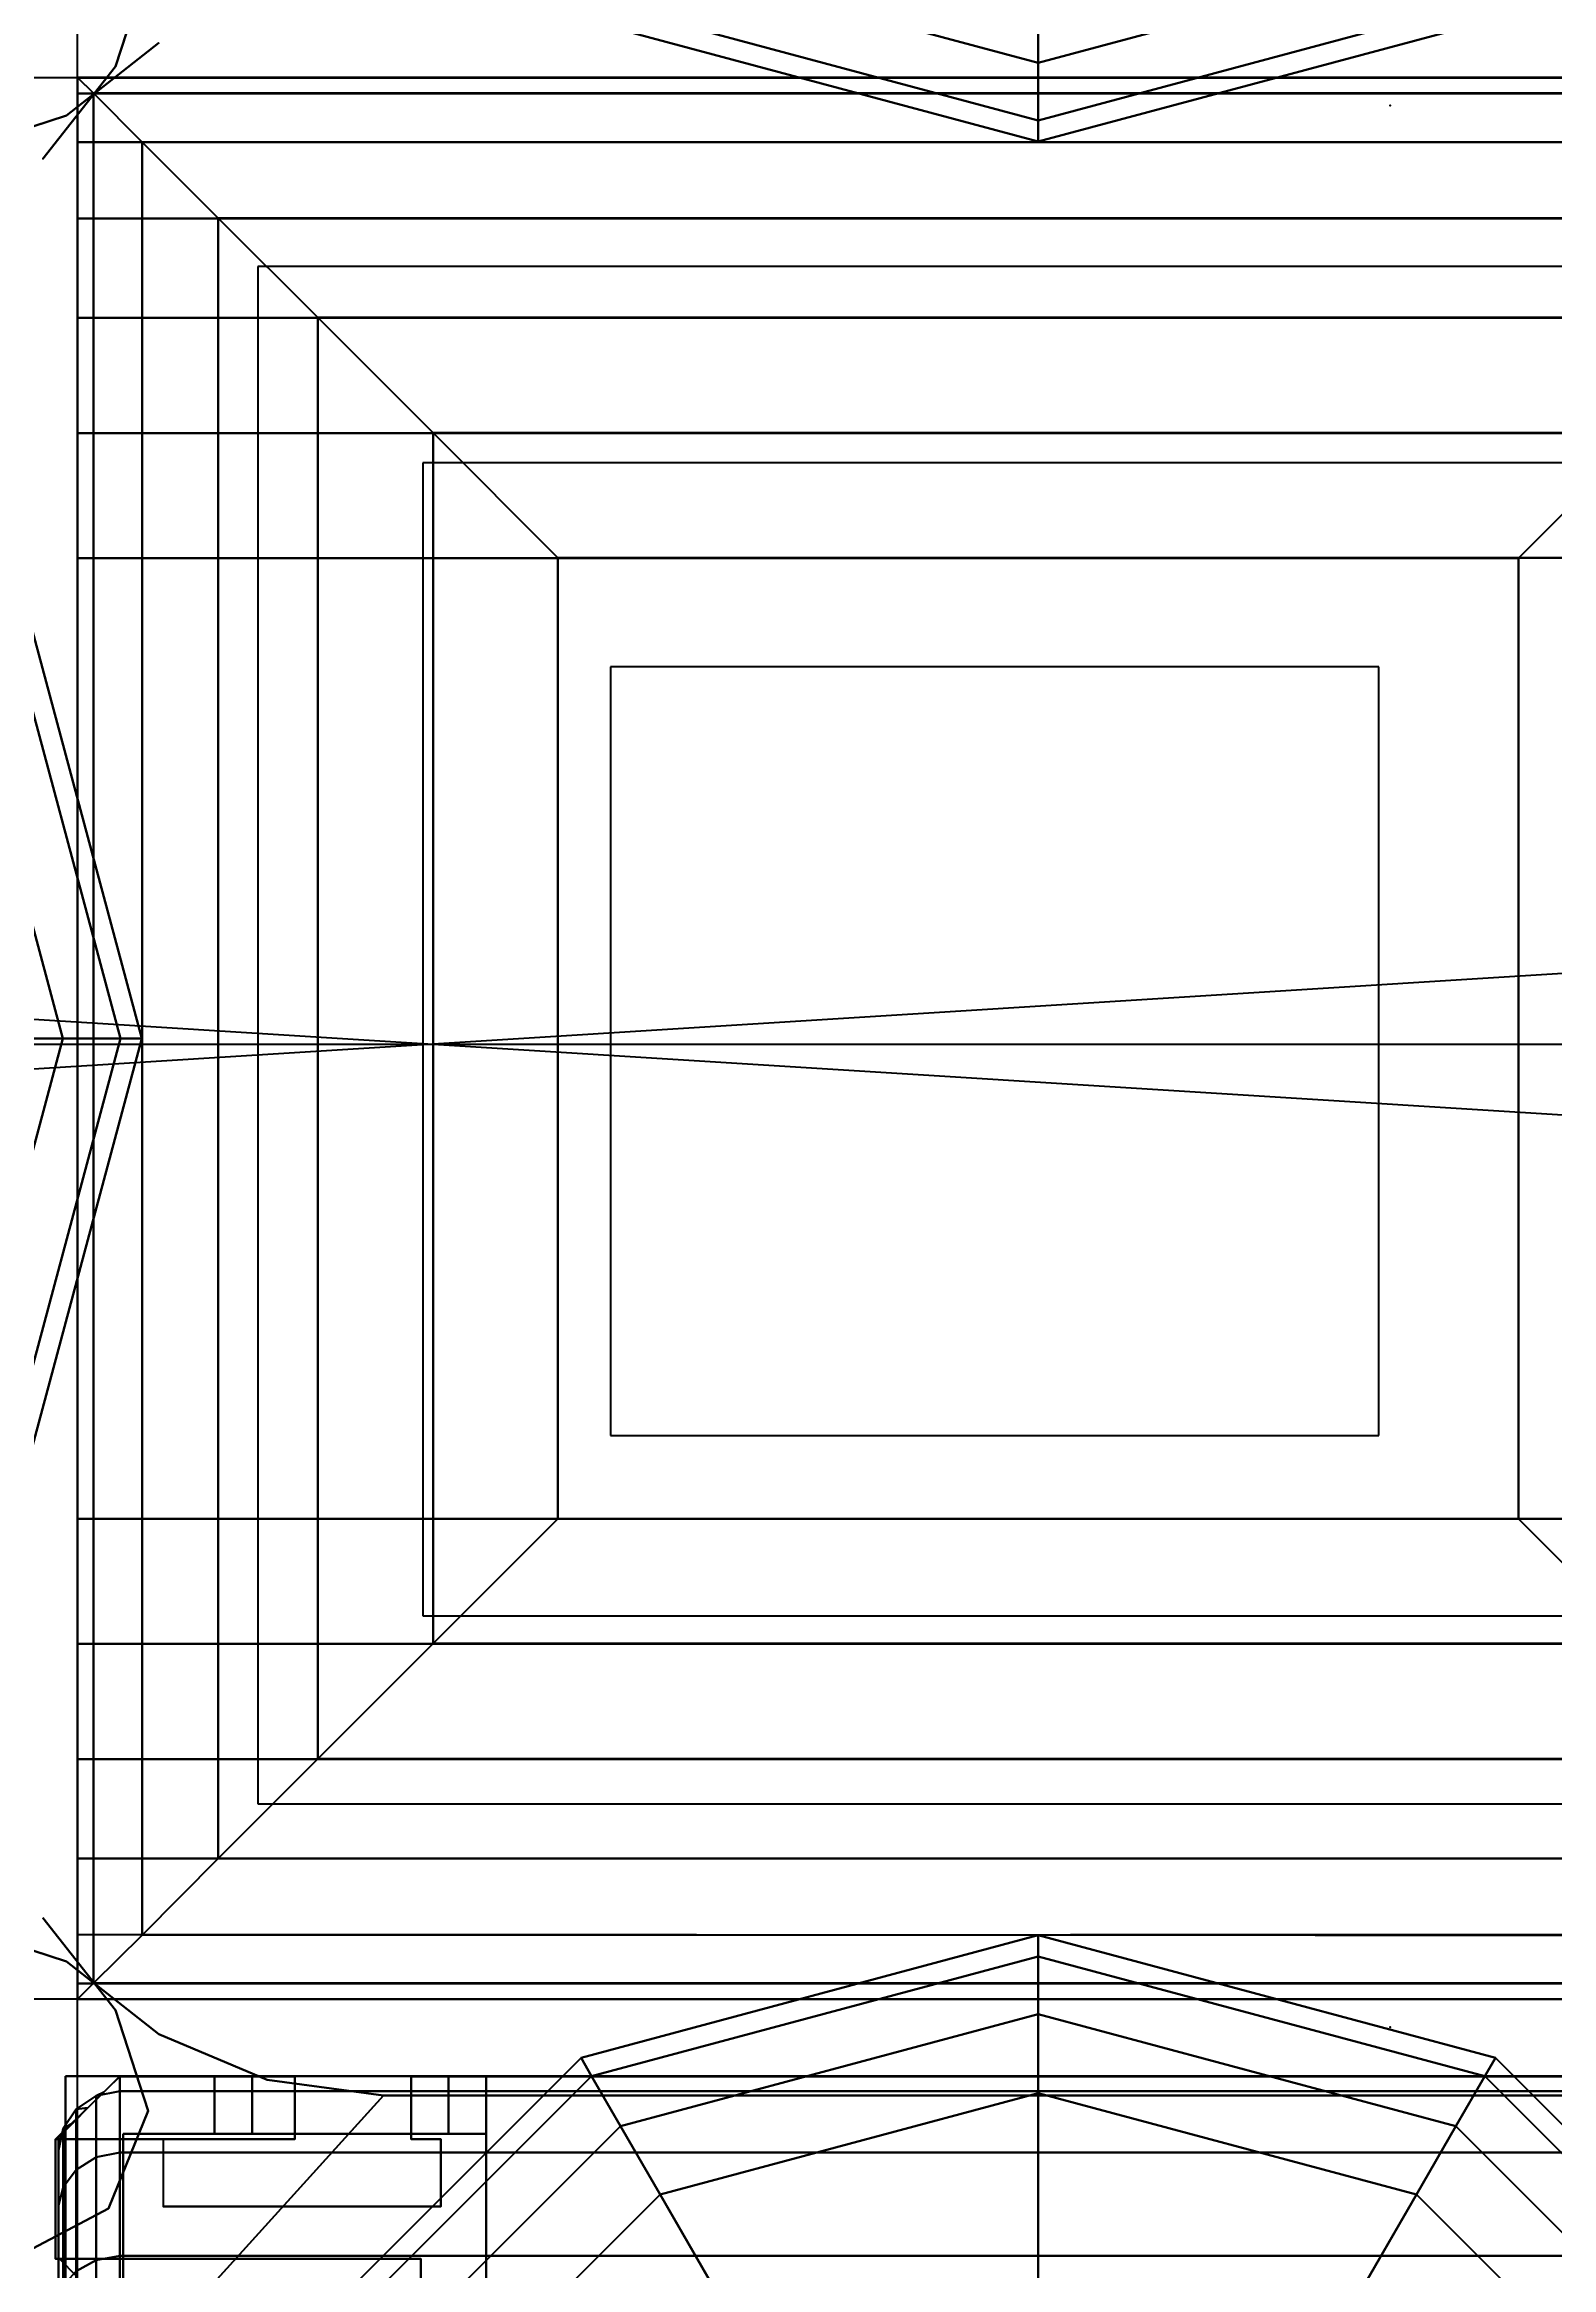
# Model space of a CAD drawing. Extents: x -170 to 1783, y -20 to 1205.
# Drawn here: x 169.881 to 171.45, y 756.983 to 759.297 of the extents above; entities that cross this region are included whole.
import ezdxf
from ezdxf.enums import TextEntityAlignment as Align

# ---------------------------------------------------------------- set-up
doc = ezdxf.new("R2010")
doc.units = 0
doc.header["$LTSCALE"] = 96
doc.header["$MEASUREMENT"] = 0
for name, color, linetype in [('A-FURN-3-PANEL-GLIDE', 7, 'Continuous'), ('A-FURN-3-PANEL-RACE', 7, 'Continuous'), ('A-FURN-3-PANEL-TOPCAP', 7, 'Continuous'), ('A-FURN-3-PANEL-TRIM', 7, 'Continuous'), ('A-FURN-P-PNLS', 7, 'Continuous'), ('A-FURN-P-PNLS-POWR', 7, 'Continuous'), ('A-FURN-P-WKSF', 7, 'Continuous'), ('MAIN_ELECTRICAL', 7, 'Continuous'), ('MAIN_FURN', 7, 'Continuous'), ('MAIN_PANEL', 7, 'Continuous'), ('MAIN_U-PANEL-CONN', 7, 'Continuous'), ('MAIN_WKSURF', 7, 'Continuous'), ('SM', 7, 'Continuous')]:
    doc.layers.add(name, color=color, linetype=linetype)

# ---------------------------------------------------------------- blocks, each defined once
blk = doc.blocks.new('EC-EFP-456')
at = {"layer": 'A-FURN-3-PANEL-GLIDE', "color": 20, "linetype": 'Continuous'}
for points in [[(-0.0447, 1, 0.2464), (-0.0668, 1, 0.1642), (0.0608, 1.4759, 0.1642), (0.0798, 1.4649, 0.2464)], [(-0.0668, 1, 0.1642), (-0.0447, 1, 0.0821), (0.0798, 1.4649, 0.0821), (0.0608, 1.4759, 0.1642)], [(0.0154, 1, 0.3065), (-0.0447, 1, 0.2464), (0.0798, 1.4649, 0.2464), (0.1319, 1.4348, 0.3065)], [(-0.0447, 1, 0.0821), (0.0154, 1, 0.022), (0.1319, 1.4348, 0.022), (0.0798, 1.4649, 0.0821)], [(0.0975, 1, 0.3285), (0.0154, 1, 0.3065), (0.1319, 1.4348, 0.3065), (0.203, 1.3937, 0.3285)], [(0.0154, 1, 0.022), (0.0975, 1), (0.203, 1.3937), (0.1319, 1.4348, 0.022)], [(0.0798, 0.5351, 0.2464), (0.0608, 0.5241, 0.1642), (-0.0668, 1, 0.1642), (-0.0447, 1, 0.2464)], [(0.0608, 0.5241, 0.1642), (0.0798, 0.5351, 0.0821), (-0.0447, 1, 0.0821), (-0.0668, 1, 0.1642)], [(0.1319, 0.5652, 0.3065), (0.0798, 0.5351, 0.2464), (-0.0447, 1, 0.2464), (0.0154, 1, 0.3065)], [(0.0798, 0.5351, 0.0821), (0.1319, 0.5652, 0.022), (0.0154, 1, 0.022), (-0.0447, 1, 0.0821)], [(0.203, 0.6063, 0.3285), (0.1319, 0.5652, 0.3065), (0.0154, 1, 0.3065), (0.0975, 1, 0.3285)], [(0.1319, 0.5652, 0.022), (0.203, 0.6063), (0.0975, 1), (0.0154, 1, 0.022)]]:
    blk.add_3dface(points, dxfattribs=at)
at = {"layer": 'A-FURN-3-PANEL-TRIM', "color": 60, "linetype": 'Continuous'}
for points, invisible_edges in [([(-0.0735, 2.1159, 3.8013), (0.6, 2.1348, 3.8013), (0.065, 2.269, 3.8013), (-0.0322, 2.2178, 3.8013)], 3), ([(-0.0735, 2.1159, 4.013), (-0.0322, 2.2178, 4.013), (0.065, 2.269, 4.013), (0.6, 2.1348, 4.013)], 12), ([(0.0361, 1.9153, 3.8013), (0.6, 2.1348, 3.8013), (-0.0735, 2.1159, 3.8013), (-0.0395, 2.0114, 3.8013)], 3), ([(0.0361, 1.9153, 4.013), (-0.0395, 2.0114, 4.013), (-0.0735, 2.1159, 4.013), (0.6, 2.1348, 4.013)], 12), ([(-0.0735, -0.1159, 3.5747), (0.6, -0.1348, 3.5747), (0.0361, 0.0847, 3.5747), (-0.0395, -0.0114, 3.5747)], 3), ([(-0.0735, -0.1159, 4.2397), (-0.0395, -0.0114, 4.2397), (0.0361, 0.0847, 4.2397), (0.6, -0.1348, 4.2397)], 12), ([(-0.0735, -0.1159, 3.8013), (-0.0395, -0.0114, 3.8013), (0.0361, 0.0847, 3.8013), (0.6, -0.1348, 3.8013)], 12), ([(-0.0735, -0.1159, 4.013), (0.6, -0.1348, 4.013), (0.0361, 0.0847, 4.013), (-0.0395, -0.0114, 4.013)], 3)]:
    blk.add_3dface(points, dxfattribs=dict(at, invisible_edges=invisible_edges))
for points in [[(-0.0322, 2.2178, 3.8013), (0.065, 2.269, 3.8013), (0.065, 2.269, 4.013), (-0.0322, 2.2178, 4.013)], [(-0.0735, 2.1159, 3.8013), (-0.0322, 2.2178, 3.8013), (-0.0322, 2.2178, 4.013), (-0.0735, 2.1159, 4.013)], [(-0.0395, 2.0114, 3.8013), (-0.0735, 2.1159, 3.8013), (-0.0735, 2.1159, 4.013), (-0.0395, 2.0114, 4.013)], [(0.0361, 1.9153, 3.8013), (-0.0395, 2.0114, 3.8013), (-0.0395, 2.0114, 4.013), (0.0361, 1.9153, 4.013)], [(-0.0395, -0.0114, 4.013), (0.0361, 0.0847, 4.013), (0.0361, 0.0847, 4.2397), (-0.0395, -0.0114, 4.2397)], [(-0.0395, -0.0114, 3.5747), (0.0361, 0.0847, 3.5747), (0.0361, 0.0847, 3.8013), (-0.0395, -0.0114, 3.8013)], [(-0.0735, -0.1159, 4.013), (-0.0395, -0.0114, 4.013), (-0.0395, -0.0114, 4.2397), (-0.0735, -0.1159, 4.2397)], [(-0.0735, -0.1159, 3.5747), (-0.0395, -0.0114, 3.5747), (-0.0395, -0.0114, 3.8013), (-0.0735, -0.1159, 3.8013)]]:
    blk.add_3dface(points, dxfattribs=at)
at = {"layer": 'A-FURN-P-PNLS', "color": 60, "linetype": 'Continuous'}
for p, q in [((0, 0), (0, 2)), ((0, 2), (48, 2)), ((48, 0), (0, 0))]:
    blk.add_line(p, q, dxfattribs=at)
at = {"layer": 'A-FURN-P-PNLS-POWR', "color": 1, "linetype": 'Continuous'}
blk.add_line((22, 1), (0, 1), dxfattribs=at)
at = {"layer": 'MAIN_PANEL', "color": 7, "linetype": 'Continuous'}
for p in [(0, 2), (0, 2, 55.663), (0, 2), (0, 0), (0, 0, 55.663), (0, 0), (0, 0)]:
    blk.add_point(p, dxfattribs=at)
blk = doc.blocks.new('EC-EFN-456')
at = {"layer": 'A-FURN-3-PANEL-GLIDE', "color": 20, "linetype": 'Continuous'}
for points in [[(0.0798, 1.4649, 0.2464), (0.0608, 1.4759, 0.1642), (0.4091, 1.8242, 0.1642), (0.4201, 1.8052, 0.2464)], [(0.0608, 1.4759, 0.1642), (0.0798, 1.4649, 0.0821), (0.4201, 1.8052, 0.0821), (0.4091, 1.8242, 0.1642)], [(0.1319, 1.4348, 0.3065), (0.0798, 1.4649, 0.2464), (0.4201, 1.8052, 0.2464), (0.4502, 1.7531, 0.3065)], [(0.0798, 1.4649, 0.0821), (0.1319, 1.4348, 0.022), (0.4502, 1.7531, 0.022), (0.4201, 1.8052, 0.0821)], [(0.203, 1.3937, 0.3285), (0.1319, 1.4348, 0.3065), (0.4502, 1.7531, 0.3065), (0.4912, 1.682, 0.3285)], [(0.1319, 1.4348, 0.022), (0.203, 1.3937), (0.4912, 1.682), (0.4502, 1.7531, 0.022)], [(0.7096, 1.1013, 0.3285), (0.203, 1.3937, 0.3285), (0.4912, 1.682, 0.3285), (0.7837, 1.1754, 0.3285)], [(-0.0447, 1, 0.2464), (-0.0668, 1, 0.1642), (0.0608, 1.4759, 0.1642), (0.0798, 1.4649, 0.2464)], [(-0.0668, 1, 0.1642), (-0.0447, 1, 0.0821), (0.0798, 1.4649, 0.0821), (0.0608, 1.4759, 0.1642)], [(0.0154, 1, 0.3065), (-0.0447, 1, 0.2464), (0.0798, 1.4649, 0.2464), (0.1319, 1.4348, 0.3065)], [(-0.0447, 1, 0.0821), (0.0154, 1, 0.022), (0.1319, 1.4348, 0.022), (0.0798, 1.4649, 0.0821)], [(47.8681, 1.4348, 0.3065), (47.9202, 1.4649, 0.2464), (48.0447, 1, 0.2464), (47.9846, 1, 0.3065)], [(47.9202, 1.4649, 0.0821), (47.8681, 1.4348, 0.022), (47.9846, 1, 0.022), (48.0447, 1, 0.0821)], [(47.9202, 1.4649, 0.2464), (47.9392, 1.4759, 0.1642), (48.0667, 1, 0.1642), (48.0447, 1, 0.2464)], [(47.9392, 1.4759, 0.1642), (47.9202, 1.4649, 0.0821), (48.0447, 1, 0.0821), (48.0667, 1, 0.1642)], [(0.0975, 1, 0.3285), (0.0154, 1, 0.3065), (0.1319, 1.4348, 0.3065), (0.203, 1.3937, 0.3285)], [(0.0154, 1, 0.022), (0.0975, 1), (0.203, 1.3937), (0.1319, 1.4348, 0.022)], [(47.797, 1.3937, 0.3285), (47.8681, 1.4348, 0.3065), (47.9846, 1, 0.3065), (47.9025, 1, 0.3285)], [(47.8681, 1.4348, 0.022), (47.797, 1.3937), (47.9025, 1), (47.9846, 1, 0.022)], [(0.6825, 1, 0.3285), (0.0975, 1, 0.3285), (0.203, 1.3937, 0.3285), (0.7096, 1.1013, 0.3285)], [(0.0798, 0.5351, 0.2464), (0.0608, 0.5241, 0.1642), (-0.0668, 1, 0.1642), (-0.0447, 1, 0.2464)], [(0.0608, 0.5241, 0.1642), (0.0798, 0.5351, 0.0821), (-0.0447, 1, 0.0821), (-0.0668, 1, 0.1642)], [(0.1319, 0.5652, 0.3065), (0.0798, 0.5351, 0.2464), (-0.0447, 1, 0.2464), (0.0154, 1, 0.3065)], [(0.0798, 0.5351, 0.0821), (0.1319, 0.5652, 0.022), (0.0154, 1, 0.022), (-0.0447, 1, 0.0821)], [(0.203, 0.6063, 0.3285), (0.1319, 0.5652, 0.3065), (0.0154, 1, 0.3065), (0.0975, 1, 0.3285)], [(0.1319, 0.5652, 0.022), (0.203, 0.6063), (0.0975, 1), (0.0154, 1, 0.022)], [(0.7096, 0.8988, 0.3285), (0.203, 0.6063, 0.3285), (0.0975, 1, 0.3285), (0.6825, 1, 0.3285)], [(47.9025, 1, 0.3285), (47.9846, 1, 0.3065), (47.8681, 0.5652, 0.3065), (47.797, 0.6063, 0.3285)], [(47.9846, 1, 0.022), (47.9025, 1), (47.797, 0.6063), (47.8681, 0.5652, 0.022)], [(47.9846, 1, 0.3065), (48.0447, 1, 0.2464), (47.9202, 0.5351, 0.2464), (47.8681, 0.5652, 0.3065)], [(48.0447, 1, 0.0821), (47.9846, 1, 0.022), (47.8681, 0.5652, 0.022), (47.9202, 0.5351, 0.0821)], [(48.0447, 1, 0.2464), (48.0667, 1, 0.1642), (47.9392, 0.5241, 0.1642), (47.9202, 0.5351, 0.2464)], [(48.0667, 1, 0.1642), (48.0447, 1, 0.0821), (47.9202, 0.5351, 0.0821), (47.9392, 0.5241, 0.1642)], [(0.7837, 0.8246, 0.3285), (0.4912, 0.318, 0.3285), (0.203, 0.6063, 0.3285), (0.7096, 0.8988, 0.3285)], [(0.4912, 0.318, 0.3285), (0.4502, 0.2469, 0.3065), (0.1319, 0.5652, 0.3065), (0.203, 0.6063, 0.3285)], [(0.4502, 0.2469, 0.022), (0.4912, 0.318), (0.203, 0.6063), (0.1319, 0.5652, 0.022)], [(0.4502, 0.2469, 0.3065), (0.4201, 0.1948, 0.2464), (0.0798, 0.5351, 0.2464), (0.1319, 0.5652, 0.3065)], [(0.4201, 0.1948, 0.0821), (0.4502, 0.2469, 0.022), (0.1319, 0.5652, 0.022), (0.0798, 0.5351, 0.0821)], [(0.4201, 0.1948, 0.2464), (0.4091, 0.1758, 0.1642), (0.0608, 0.5241, 0.1642), (0.0798, 0.5351, 0.2464)], [(0.4091, 0.1758, 0.1642), (0.4201, 0.1948, 0.0821), (0.0798, 0.5351, 0.0821), (0.0608, 0.5241, 0.1642)]]:
    blk.add_3dface(points, dxfattribs=at)
at = {"layer": 'A-FURN-3-PANEL-GLIDE', "color": 20, "linetype": 'Continuous', "invisible_edges": 12}
for points in [[(0.885, 1), (0.4912, 1.682), (0.203, 1.3937)], [(0.885, 1), (0.203, 1.3937), (0.0975, 1)], [(0.885, 1), (0.0975, 1), (0.203, 0.6063)], [(0.885, 1), (0.203, 0.6063), (0.4912, 0.318)]]:
    blk.add_3dface(points, dxfattribs=at)
at = {"layer": 'A-FURN-3-PANEL-RACE', "color": 40, "linetype": 'Continuous'}
for points, invisible_edges in [([(0.5, 0.4255, 0.3963), (0.08, 0.4255, 0.3963), (0.08, -0.0125, 0.3963), (47.92, -0.0125, 0.3963)], 8), ([(0.08, 0.386, 1.7894), (0.08, 0.1819, 1.4986), (0.08, 0.4255, 0.3963), (0.08, 0.4255, 1.7894)], 2), ([(0.08, 0.4255, 0.3963), (0.14, 0.4255, 0.4563), (0.14, 0.4255, 1.7894), (0.08, 0.4255, 1.7894)], 1), ([(0.08, 0.1819, 1.4986), (0.08, 0.1425, 1.4986), (0.08, -0.0125, 0.3963), (0.08, 0.4255, 0.3963)], 10), ([(0.5, 0.4255, 0.3963), (0.5, 0.4255, 0.4563), (0.14, 0.4255, 0.4563), (0.08, 0.4255, 0.3963)], 4), ([(0.08, 0.4255, 3.245), (0.08, 0.4255, 3.515), (0.08, -0.0125, 3.515), (0.08, 0.1425, 3.1951)], 4), ([(0.14, 0.4255, 3.515), (0.14, 0.0475, 3.515), (0.08, -0.0125, 3.515), (0.08, 0.4255, 3.515)], 2), ([(0.5, 0.4255, 0.4563), (47.86, 0.0475, 0.4563), (0.14, 0.0475, 0.4563), (0.14, 0.4255, 0.4563)], 1), ([(0.14, 0.4255, 1.7894), (0.14, 0.4255, 0.4563), (0.14, 0.1819, 1.4986), (0.14, 0.386, 1.7894)], 2), ([(0.14, 0.4255, 0.4563), (0.14, 0.0475, 0.4563), (0.14, 0.1425, 1.4986), (0.14, 0.1819, 1.4986)], 10), ([(0.14, 0.1425, 3.1951), (0.14, 0.0475, 3.515), (0.14, 0.4255, 3.515), (0.14, 0.4255, 3.245)], 1), ([(0.08, 0.1425, 3.1951), (0.08, -0.0125, 3.515), (0.08, -0.0125, 0.3963), (0.08, 0.1425, 1.4986)], 5), ([(0.14, 0.0475, 0.4563), (0.14, 0.0475, 3.515), (0.14, 0.1425, 3.1951), (0.14, 0.1425, 1.4986)], 10), ([(0.14, 0.0475, 3.515), (0.6, 0.0475, 3.515), (0.6, -0.0125, 3.515), (0.08, -0.0125, 3.515)], 8), ([(0.14, 0.0475, 0.4563), (47.86, 0.0475, 0.4563), (47.86, 0.0475, 3.515), (0.14, 0.0475, 3.515)], 4), ([(47.92, -0.0125, 3.515), (47.92, -0.0125, 0.3963), (0.08, -0.0125, 0.3963), (0.08, -0.0125, 3.515)], 8)]:
    blk.add_3dface(points, dxfattribs=dict(at, invisible_edges=invisible_edges))
for points in [[(0.08, 0.4255, 1.7894), (0.14, 0.4255, 1.7894), (0.14, 0.386, 1.7894), (0.08, 0.386, 1.7894)], [(0.14, 0.4255, 3.245), (0.14, 0.4255, 3.515), (0.08, 0.4255, 3.515), (0.08, 0.4255, 3.245)], [(0.14, 0.1425, 3.1951), (0.14, 0.4255, 3.245), (0.08, 0.4255, 3.245), (0.08, 0.1425, 3.1951)], [(0.08, 0.386, 1.7894), (0.14, 0.386, 1.7894), (0.14, 0.1819, 1.4986), (0.08, 0.1819, 1.4986)], [(0.08, 0.1819, 1.4986), (0.14, 0.1819, 1.4986), (0.14, 0.1425, 1.4986), (0.08, 0.1425, 1.4986)], [(0.14, 0.1425, 1.4986), (0.14, 0.1425, 3.1951), (0.08, 0.1425, 3.1951), (0.08, 0.1425, 1.4986)]]:
    blk.add_3dface(points, dxfattribs=at)
at = {"layer": 'A-FURN-3-PANEL-TOPCAP', "color": 60, "linetype": 'Continuous'}
for points, invisible_edges in [([(0.1285, -0.0047, 55.635), (0.144, -0.02, 55.635), (0.144, 2.02, 55.635), (0.1285, 2.0047, 55.635)], 10), ([(0.144, -0.02, 55.635), (0.269, -0.02, 55.635), (0.269, 2.02, 55.635), (0.144, 2.02, 55.635)], 10), ([(0.289, 2, 55.635), (0.269, 2.02, 55.635), (0.269, -0.02, 55.635), (0.289, 0, 55.635)], 10), ([(0.1285, 2.0047, 55.635), (0.1129, 1.9894, 55.635), (0.1129, 0.0106, 55.635), (0.1285, -0.0047, 55.635)], 10), ([(0.0965, 1.9727, 55.635), (0.08, 1.956, 55.635), (0.08, 0.044, 55.635), (0.0965, 0.0273, 55.635)], 8), ([(0.0965, 0.0273, 55.635), (0.1129, 0.0106, 55.635), (0.1129, 1.9894, 55.635), (0.0965, 1.9727, 55.635)], 10), ([(0.144, -0.02, 55.635), (0.1575, -0.02, 55.8011), (0.2783, -0.02, 55.7687), (0.269, -0.02, 55.635)], 2), ([(0.1575, -0.02, 55.8011), (0.2149, -0.02, 55.9575), (0.3232, -0.02, 55.8949), (0.2783, -0.02, 55.7687)], 10), ([(0.2149, -0.02, 55.9575), (0.3121, -0.02, 56.0929), (0.4005, -0.02, 56.0044), (0.3232, -0.02, 55.8949)], 10), ([(0.269, -0.02, 55.635), (0.2783, -0.02, 55.7687), (0.2976, 0, 55.7635), (0.289, 0, 55.635)], 2), ([(0.2783, -0.02, 55.7687), (0.3232, -0.02, 55.8949), (0.3405, 0, 55.8849), (0.2976, 0, 55.7635)], 10)]:
    blk.add_3dface(points, dxfattribs=dict(at, invisible_edges=invisible_edges))
for points in [[(0.0957, 0.044, 55.8177), (0.08, 0.044, 55.635), (0.08, 1.956, 55.635), (0.0957, 1.956, 55.8177)], [(0.1595, 0.044, 55.9895), (0.0957, 0.044, 55.8177), (0.0957, 1.956, 55.8177), (0.1595, 1.956, 55.9895)], [(0.2668, 0.044, 56.1382), (0.1595, 0.044, 55.9895), (0.1595, 1.956, 55.9895), (0.2668, 1.956, 56.1382)], [(0.4099, 0.044, 56.2528), (0.2668, 0.044, 56.1382), (0.2668, 1.956, 56.1382), (0.4099, 1.956, 56.2528)], [(0.0965, 0.0273, 55.635), (0.08, 0.044, 55.635), (0.0957, 0.044, 55.8177), (0.1006, 0.0195, 55.8155)], [(0.1006, 0.0195, 55.8155), (0.0957, 0.044, 55.8177), (0.1595, 0.044, 55.9895), (0.1644, 0.0195, 55.9859)], [(0.1129, 0.0106, 55.635), (0.0965, 0.0273, 55.635), (0.1006, 0.0195, 55.8155), (0.1143, -0.0013, 55.8104)], [(0.1644, 0.0195, 55.9859), (0.1595, 0.044, 55.9895), (0.2668, 0.044, 56.1382), (0.2713, 0.0195, 56.1337)], [(0.2713, 0.0195, 56.1337), (0.2668, 0.044, 56.1382), (0.4099, 0.044, 56.2528), (0.4136, 0.0195, 56.248)], [(0.1143, -0.0013, 55.8104), (0.1006, 0.0195, 55.8155), (0.1644, 0.0195, 55.9859), (0.1774, -0.0013, 55.977)], [(0.1285, -0.0047, 55.635), (0.1129, 0.0106, 55.635), (0.1143, -0.0013, 55.8104), (0.1344, -0.0151, 55.8048)], [(0.1774, -0.0013, 55.977), (0.1644, 0.0195, 55.9859), (0.2713, 0.0195, 56.1337), (0.2828, -0.0013, 56.1222)], [(0.2828, -0.0013, 56.1222), (0.2713, 0.0195, 56.1337), (0.4136, 0.0195, 56.248), (0.4225, -0.0013, 56.2349)], [(0.1344, -0.0151, 55.8048), (0.1143, -0.0013, 55.8104), (0.1774, -0.0013, 55.977), (0.1955, -0.0151, 55.9663)], [(0.144, -0.02, 55.635), (0.1285, -0.0047, 55.635), (0.1344, -0.0151, 55.8048), (0.1575, -0.02, 55.8011)], [(0.1575, -0.02, 55.8011), (0.1344, -0.0151, 55.8048), (0.1955, -0.0151, 55.9663), (0.2149, -0.02, 55.9575)], [(0.1955, -0.0151, 55.9663), (0.1774, -0.0013, 55.977), (0.2828, -0.0013, 56.1222), (0.2978, -0.0151, 56.1072)], [(0.2149, -0.02, 55.9575), (0.1955, -0.0151, 55.9663), (0.2978, -0.0151, 56.1072), (0.3121, -0.02, 56.0929)]]:
    blk.add_3dface(points, dxfattribs=at)
at = {"layer": 'A-FURN-3-PANEL-TRIM', "color": 60, "linetype": 'Continuous'}
for points in [[(0.1, 0.3185, 4.2397), (0.1, 0.3185, 3.5747), (0.1, 1.6815, 3.5747), (0.1, 1.6815, 4.2397)], [(0.0802, 0.3473, 55.635), (0.0802, 0.3473, 4.2397), (0.0802, 1.6527, 4.2397), (0.0802, 1.6527, 55.635)], [(0.1457, 0.3473, 55.635), (0.1457, 0.3782, 55.635), (0.1457, 0.3782, 4.2397), (0.1457, 0.3473, 4.2397)], [(0.1457, 0.3782, 4.2397), (0.1457, 0.3782, 55.635), (0.2155, 0.3782, 55.635), (0.2155, 0.3782, 4.2397)], [(0.2155, 0.3782, 55.635), (0.2155, 0.0891, 55.635), (0.2155, 0.0891, 4.2397), (0.2155, 0.3782, 4.2397)], [(0.0802, 0.3473, 4.2397), (0.0802, 0.3473, 55.635), (0.1457, 0.3473, 55.635), (0.1457, 0.3473, 4.2397)], [(0.2701, 0.3574, 4.2397), (0.2701, 0.3574, 55.635), (0.395, 0.3574, 55.635), (0.395, 0.3574, 4.2397)], [(0.2701, -0.0228, 55.635), (0.2701, 0.3574, 55.635), (0.2701, 0.3574, 4.2397), (0.2701, -0.0228, 4.2397)], [(0.0837, 0.1973, 4.013), (0.1, 0.3185, 4.013), (0.1, 0.3185, 4.2397), (0.0837, 0.1973, 4.2397)], [(0.0837, 0.1973, 3.5747), (0.1, 0.3185, 3.5747), (0.1, 0.3185, 3.8013), (0.0837, 0.1973, 3.8013)], [(0.6, -0.1348, 3.8013), (0.1, 0.3185, 3.8013), (0.1, 0.3185, 4.013), (0.6, -0.1348, 4.013)], [(0.0802, 0.2263, 55.635), (0.0802, 0.044, 55.635), (0.0802, 0.044, 4.2397), (0.0802, 0.2263, 4.2397)], [(0.1457, 0.2263, 4.2397), (0.1457, 0.2263, 55.635), (0.0802, 0.2263, 55.635), (0.0802, 0.2263, 4.2397)], [(0.0802, 0.044, 55.635), (0.0802, 0.2263, 55.635), (0.1457, 0.2263, 55.635), (0.1457, -0.0228, 55.635)], [(0.1457, 0.0891, 55.635), (0.1457, 0.2263, 55.635), (0.1457, 0.2263, 4.2397), (0.1457, 0.0891, 4.2397)], [(0.0361, 0.0847, 4.013), (0.0837, 0.1973, 4.013), (0.0837, 0.1973, 4.2397), (0.0361, 0.0847, 4.2397)], [(0.0361, 0.0847, 3.5747), (0.0837, 0.1973, 3.5747), (0.0837, 0.1973, 3.8013), (0.0361, 0.0847, 3.8013)], [(-0.0395, -0.0114, 4.013), (0.0361, 0.0847, 4.013), (0.0361, 0.0847, 4.2397), (-0.0395, -0.0114, 4.2397)], [(-0.0395, -0.0114, 3.5747), (0.0361, 0.0847, 3.5747), (0.0361, 0.0847, 3.8013), (-0.0395, -0.0114, 3.8013)], [(47.9639, 0.0847, 3.8013), (48.0395, -0.0114, 3.8013), (48.0395, -0.0114, 4.013), (47.9639, 0.0847, 4.013)], [(0.0802, 0.044, 4.2397), (0.0802, 0.044, 55.635), (0.1457, -0.0228, 55.635), (0.1457, -0.0228, 4.2397)], [(-0.0735, -0.1159, 4.013), (-0.0395, -0.0114, 4.013), (-0.0395, -0.0114, 4.2397), (-0.0735, -0.1159, 4.2397)], [(-0.0735, -0.1159, 3.5747), (-0.0395, -0.0114, 3.5747), (-0.0395, -0.0114, 3.8013), (-0.0735, -0.1159, 3.8013)], [(0.1457, -0.0228, 4.2397), (0.1457, -0.0228, 55.635), (0.2701, -0.0228, 55.635), (0.2701, -0.0228, 4.2397)], [(48.0395, -0.0114, 3.8013), (48.0735, -0.1159, 3.8013), (48.0735, -0.1159, 4.013), (48.0395, -0.0114, 4.013)]]:
    blk.add_3dface(points, dxfattribs=at)
for points, invisible_edges in [([(0.6, -0.1348, 3.5747), (0.6, 1.6815, 3.5747), (0.1, 1.6815, 3.5747), (0.1, 0.3185, 3.5747)], 10), ([(0.6, -0.1348, 4.2397), (0.1, 0.3185, 4.2397), (0.1, 1.6815, 4.2397), (0.6, 1.6815, 4.2397)], 5), ([(0.1457, 0.3473, 55.635), (0.0802, 0.3473, 55.635), (0.0802, 1.6527, 55.635), (0.1457, 1.6527, 55.635)], 8), ([(0.1457, 1.6218, 55.635), (0.2155, 1.6218, 55.635), (0.2155, 0.3782, 55.635), (0.1457, 0.3782, 55.635)], 10), ([(0.2701, 1.6426, 55.635), (0.395, 1.6426, 55.635), (0.395, 0.3574, 55.635), (0.2701, 0.3574, 55.635)], 10), ([(0.0361, 0.0847, 3.5747), (0.6, -0.1348, 3.5747), (0.1, 0.3185, 3.5747), (0.0837, 0.1973, 3.5747)], 3), ([(0.0361, 0.0847, 4.2397), (0.0837, 0.1973, 4.2397), (0.1, 0.3185, 4.2397), (0.6, -0.1348, 4.2397)], 12), ([(0.0361, 0.0847, 3.8013), (0.0837, 0.1973, 3.8013), (0.1, 0.3185, 3.8013), (0.6, -0.1348, 3.8013)], 12), ([(0.0361, 0.0847, 4.013), (0.6, -0.1348, 4.013), (0.1, 0.3185, 4.013), (0.0837, 0.1973, 4.013)], 3), ([(-0.0735, -0.1159, 3.5747), (0.6, -0.1348, 3.5747), (0.0361, 0.0847, 3.5747), (-0.0395, -0.0114, 3.5747)], 3), ([(-0.0735, -0.1159, 4.2397), (-0.0395, -0.0114, 4.2397), (0.0361, 0.0847, 4.2397), (0.6, -0.1348, 4.2397)], 12), ([(-0.0735, -0.1159, 3.8013), (-0.0395, -0.0114, 3.8013), (0.0361, 0.0847, 3.8013), (0.6, -0.1348, 3.8013)], 12), ([(-0.0735, -0.1159, 4.013), (0.6, -0.1348, 4.013), (0.0361, 0.0847, 4.013), (-0.0395, -0.0114, 4.013)], 3), ([(0.2155, 0.0891, 4.2397), (0.2155, 0.0891, 55.635), (0.1457, 0.0891, 55.635), (0.1457, 0.0891, 4.2397)], 2), ([(0.1457, -0.0228, 55.635), (0.1457, 0.0891, 55.635), (0.2155, 0.0891, 55.635), (0.2701, -0.0228, 55.635)], 6), ([(47.9639, 0.0847, 3.8013), (47.4, -0.1348, 3.8013), (48.0735, -0.1159, 3.8013), (48.0395, -0.0114, 3.8013)], 3), ([(47.9639, 0.0847, 4.013), (48.0395, -0.0114, 4.013), (48.0735, -0.1159, 4.013), (47.4, -0.1348, 4.013)], 12)]:
    blk.add_3dface(points, dxfattribs=dict(at, invisible_edges=invisible_edges))
at = {"layer": 'A-FURN-P-PNLS', "color": 60, "linetype": 'Continuous'}
for p, q in [((0, 0), (0, 2)), ((48, 2), (48, 0)), ((48, 0), (0, 0))]:
    blk.add_line(p, q, dxfattribs=at)
at = {"layer": 'MAIN_PANEL', "color": 7, "linetype": 'Continuous'}
for p in [(0, 0), (0, 0, 55.663), (0, 0), (0, 0), (48, 0), (48, 0, 55.663), (48, 0)]:
    blk.add_point(p, dxfattribs=at)
blk = doc.blocks.new('EC-WYC-46-2424-T')
at = {"layer": 'A-FURN-P-WKSF', "color": 7, "linetype": 'Continuous'}
blk.add_arc((46.75, -1.25), 1.25, 0, 90, dxfattribs=at)
at = {"layer": 'MAIN_WKSURF', "color": 7, "linetype": 'Continuous'}
blk.add_point((48, 0), dxfattribs=at)
blk.add_point((48, 0), dxfattribs=at)
blk.add_point((48, 0), dxfattribs=at)
blk = doc.blocks.new('EC-WYC-64-2424-T')
at = {"layer": 'A-FURN-P-WKSF', "color": 7, "linetype": 'Continuous'}
blk.add_arc((1.25, -1.25), 1.25, 90, 180, dxfattribs=at)
at = {"layer": 'MAIN_WKSURF', "color": 7, "linetype": 'Continuous'}
blk.add_point((0, 0), dxfattribs=at)
blk.add_point((0, 0), dxfattribs=at)
blk.add_point((0, 0), dxfattribs=at)
blk = doc.blocks.new('ECP-FPFS-TC')
at = {"layer": 'MAIN_FURN', "color": 7, "linetype": 'Continuous'}
for p in [(-0.0002, 0), (1.9998, 0), (0, -2), (1.9998, -2)]:
    blk.add_point(p, dxfattribs=at)
at = {"layer": 'MAIN_U-PANEL-CONN', "color": 60, "linetype": 'Continuous'}
for points in [[(0.0166, -1.9834, 49.6309), (0, -2, 49.5), (0, 0, 49.5), (0.0166, 0, 49.6309)], [(0.0168, -0.0166, 49.6309), (0, 0, 49.5), (0, -2, 49.5), (0.0168, -2, 49.6309)], [(1.9836, -0.0166, 49.6309), (2, 0, 49.5), (0, 0, 49.5), (0.0168, -0.0166, 49.6309)], [(0.0166, 0, 49.6309), (0.0674, 0, 49.751), (0.0664, -1.9326, 49.751), (0.0166, -1.9834, 49.6309)], [(0.1465, -1.8535, 49.8545), (0.0664, -1.9326, 49.751), (0.0674, 0, 49.751), (0.1465, 0, 49.8545)], [(0.25, -1.75, 49.9336), (0.1465, -1.8535, 49.8545), (0.1465, 0, 49.8545), (0.25, 0, 49.9336)], [(0.3701, -1.6299, 49.9844), (0.25, -1.75, 49.9336), (0.25, 0, 49.9336), (0.3701, 0, 49.9844)], [(0.5, -1.5, 50), (0.3701, -1.6299, 49.9844), (0.3701, 0, 49.9844), (0.5, 0, 50)], [(1.5, 0, 50), (1.5, -1.5, 50), (0.5, -1.5, 50), (0.5, 0, 50)], [(1.6299, -1.6299, 49.9844), (1.5, -1.5, 50), (1.5, 0, 50), (1.6299, 0, 49.9844)], [(1.75, -1.75, 49.9336), (1.6299, -1.6299, 49.9844), (1.6299, 0, 49.9844), (1.75, 0, 49.9336)], [(1.8535, -1.8535, 49.8545), (1.75, -1.75, 49.9336), (1.75, 0, 49.9336), (1.8535, 0, 49.8545)], [(1.9326, -1.9326, 49.751), (1.8535, -1.8535, 49.8545), (1.8535, 0, 49.8545), (1.9326, 0, 49.751)], [(1.9834, -1.9834, 49.6309), (1.9326, -1.9326, 49.751), (1.9326, 0, 49.751), (1.9834, 0, 49.6309)], [(1.9834, -1.9834, 49.6309), (1.9834, 0, 49.6309), (2, 0, 49.5), (2, -2, 49.5)], [(1.9836, -0.0166, 49.6309), (1.9836, -2, 49.6309), (2, -2, 49.5), (2, 0, 49.5)], [(1.9328, -0.0674, 49.751), (1.9836, -0.0166, 49.6309), (0.0168, -0.0166, 49.6309), (0.0666, -0.0674, 49.751)], [(0.0168, -2, 49.6309), (0.0676, -2, 49.751), (0.0666, -0.0674, 49.751), (0.0168, -0.0166, 49.6309)], [(1.9836, -0.0166, 49.6309), (1.9328, -0.0674, 49.751), (1.9328, -2, 49.751), (1.9836, -2, 49.6309)], [(1.8537, -0.1465, 49.8545), (1.9328, -0.0674, 49.751), (0.0666, -0.0674, 49.751), (0.1467, -0.1465, 49.8545)], [(0.1467, -0.1465, 49.8545), (0.0666, -0.0674, 49.751), (0.0676, -2, 49.751), (0.1467, -2, 49.8545)], [(1.9328, -0.0674, 49.751), (1.8537, -0.1465, 49.8545), (1.8537, -2, 49.8545), (1.9328, -2, 49.751)], [(1.7502, -0.25, 49.9336), (1.8537, -0.1465, 49.8545), (0.1467, -0.1465, 49.8545), (0.2502, -0.25, 49.9336)], [(0.2502, -0.25, 49.9336), (0.1467, -0.1465, 49.8545), (0.1467, -2, 49.8545), (0.2502, -2, 49.9336)], [(1.8537, -0.1465, 49.8545), (1.7502, -0.25, 49.9336), (1.7502, -2, 49.9336), (1.8537, -2, 49.8545)], [(1.6301, -0.3701, 49.9844), (1.7502, -0.25, 49.9336), (0.2502, -0.25, 49.9336), (0.3703, -0.3701, 49.9844)], [(0.3703, -0.3701, 49.9844), (0.2502, -0.25, 49.9336), (0.2502, -2, 49.9336), (0.3703, -2, 49.9844)], [(1.7502, -0.25, 49.9336), (1.6301, -0.3701, 49.9844), (1.6301, -2, 49.9844), (1.7502, -2, 49.9336)], [(0.5002, -0.5, 50), (1.5002, -0.5, 50), (1.6301, -0.3701, 49.9844), (0.3703, -0.3701, 49.9844)], [(0.5002, -0.5, 50), (0.3703, -0.3701, 49.9844), (0.3703, -2, 49.9844), (0.5002, -2, 50)], [(1.6301, -0.3701, 49.9844), (1.5002, -0.5, 50), (1.5002, -2, 50), (1.6301, -2, 49.9844)], [(1.5002, -2, 50), (1.5002, -0.5, 50), (0.5002, -0.5, 50), (0.5002, -2, 50)], [(0.5, -1.5, 50), (1.5, -1.5, 50), (1.6299, -1.6299, 49.9844), (0.3701, -1.6299, 49.9844)], [(1.6299, -1.6299, 49.9844), (1.75, -1.75, 49.9336), (0.25, -1.75, 49.9336), (0.3701, -1.6299, 49.9844)], [(1.75, -1.75, 49.9336), (1.8535, -1.8535, 49.8545), (0.1465, -1.8535, 49.8545), (0.25, -1.75, 49.9336)], [(1.8535, -1.8535, 49.8545), (1.9326, -1.9326, 49.751), (0.0664, -1.9326, 49.751), (0.1465, -1.8535, 49.8545)], [(1.9326, -1.9326, 49.751), (1.9834, -1.9834, 49.6309), (0.0166, -1.9834, 49.6309), (0.0664, -1.9326, 49.751)], [(1.9834, -1.9834, 49.6309), (2, -2, 49.5), (0, -2, 49.5), (0.0166, -1.9834, 49.6309)]]:
    blk.add_3dface(points, dxfattribs=at)
for points, invisible_edges in [([(2, 0, 49.5), (0.0166, 0, 49.6309), (0, 0, 49.5)], 1), ([(0.0166, 0, 49.6309), (2, 0, 49.5), (0.0674, 0, 49.751)], 3), ([(1.9834, 0, 49.6309), (0.0674, 0, 49.751), (2, 0, 49.5)], 3), ([(0.0674, 0, 49.751), (1.9834, 0, 49.6309), (0.1465, 0, 49.8545)], 3), ([(1.9326, 0, 49.751), (0.1465, 0, 49.8545), (1.9834, 0, 49.6309)], 3), ([(0.1465, 0, 49.8545), (1.9326, 0, 49.751), (0.25, 0, 49.9336)], 3), ([(1.8535, 0, 49.8545), (0.25, 0, 49.9336), (1.9326, 0, 49.751)], 3), ([(0.25, 0, 49.9336), (1.8535, 0, 49.8545), (0.3701, 0, 49.9844)], 3), ([(1.75, 0, 49.9336), (0.3701, 0, 49.9844), (1.8535, 0, 49.8545)], 3), ([(0.3701, 0, 49.9844), (1.75, 0, 49.9336), (0.5, 0, 50)], 3), ([(1.6299, 0, 49.9844), (0.5, 0, 50), (1.75, 0, 49.9336)], 3), ([(0.5, 0, 50), (1.6299, 0, 49.9844), (1.5, 0, 50)], 1)]:
    blk.add_3dface(points, dxfattribs=dict(at, invisible_edges=invisible_edges))
at = {"layer": 'SM', "color": 60, "linetype": 'Continuous'}
for p, q in [((0, -2), (-0.0002, 0)), ((0, 0), (1.9998, 0)), ((1.9998, 0), (1.9998, -2)), ((1.8034, -0.1875), (0.2034, -0.1875)), ((0.2034, -0.1875), (0.2034, -1.7875)), ((1.8034, -1.7875), (1.8034, -0.1875)), ((1.599, -0.3594), (0.399, -0.3594)), ((0.399, -0.3594), (0.399, -1.5594)), ((1.599, -1.5594), (1.599, -0.3594)), ((1.3868, -0.5547), (0.5868, -0.5547)), ((0.5868, -0.5547), (0.5868, -1.3547)), ((1.3868, -1.3547), (1.3868, -0.5547)), ((0.5868, -1.3547), (1.3868, -1.3547)), ((0.399, -1.5594), (1.599, -1.5594)), ((0.2034, -1.7875), (1.8034, -1.7875)), ((1.9998, -2), (0, -2))]:
    blk.add_line(p, q, dxfattribs=at)
blk = doc.blocks.new('EC-PCSS-3')
at = {"layer": 'MAIN_ELECTRICAL', "color": 7, "linetype": 'Continuous'}
for p in [(-1.0029, 1.0232), (-1.0029, -0.9768)]:
    blk.add_point(p, dxfattribs=at)
at = {"layer": 'SM', "color": 60, "linetype": 'Continuous'}
for p, q in [((3, 0.1875), (-3, -0.1875)), ((-3, 0.1875), (3, -0.1875)), ((3, 0), (-3, 0))]:
    blk.add_line(p, q, dxfattribs=at)

msp = doc.modelspace()

# ---------------------------------------------------------------- block references
at = {"layer": 'MAIN_ELECTRICAL', "color": 47, "linetype": 'Continuous'}
ref = msp.add_blockref('EC-PCSS-3', (170.279, 758.25655), dxfattribs=dict(at, rotation=180))
ref.add_attrib('CAPMC', 'ECH', dxfattribs={"color": 47, "linetype": 'Continuous', "height": 0.000000012, "width": 0.666667}).set_placement((170.279, 758.25655), align=Align.BOTTOM_LEFT)
ref.add_attrib('CAPPN', 'EC-PCSS-3', dxfattribs={"color": 47, "linetype": 'Continuous', "height": 0.000000012, "width": 0.666667}).set_placement((170.279, 758.25655), align=Align.BOTTOM_LEFT)
ref.add_attrib('CAPMG', 'RSI', dxfattribs={"color": 47, "linetype": 'Continuous', "height": 0.000000012, "width": 0.666667}).set_placement((170.279, 758.25655), align=Align.BOTTOM_LEFT)
ref.add_attrib('CAPQTY', '1', dxfattribs={"color": 47, "linetype": 'Continuous', "height": 0.000000012, "width": 0.666667}).set_placement((170.279, 758.25655), align=Align.BOTTOM_LEFT)
at = {"layer": 'MAIN_FURN', "color": 47, "linetype": 'Continuous'}
ref = msp.add_blockref('ECP-FPFS-TC', (169.91551, 757.26241), dxfattribs=dict(at, rotation=90))
ref.add_attrib('CAPMC', 'ECH', dxfattribs={"color": 47, "linetype": 'Continuous', "height": 0.000000012, "width": 0.666667}).set_placement((169.91551, 757.26241), align=Align.BOTTOM_LEFT)
ref.add_attrib('CAPPN', 'ECP-FPFS-TC', dxfattribs={"color": 47, "linetype": 'Continuous', "height": 0.000000012, "width": 0.666667}).set_placement((169.91551, 757.26241), align=Align.BOTTOM_LEFT)
ref.add_attrib('CAPMG', 'RSI', dxfattribs={"color": 47, "linetype": 'Continuous', "height": 0.000000012, "width": 0.666667}).set_placement((169.91551, 757.26241), align=Align.BOTTOM_LEFT)
ref.add_attrib('CAPQTY', '1', dxfattribs={"color": 47, "linetype": 'Continuous', "height": 0.000000012, "width": 0.666667}).set_placement((169.91551, 757.26241), align=Align.BOTTOM_LEFT)
at = {"layer": 'MAIN_PANEL', "color": 47, "linetype": 'Continuous', "rotation": 270}
msp.add_blockref('EC-EFN-456', (169.91551, 807.26241), dxfattribs=at)
at = {"layer": 'MAIN_PANEL', "color": 47, "linetype": 'Continuous'}
ref = msp.add_blockref('EC-EFP-456', (169.91551, 759.26241), dxfattribs=dict(at, rotation=180))
ref.add_attrib('CAPMC', 'ECH', dxfattribs={"color": 47, "linetype": 'Continuous', "height": 0.000000012, "width": 0.666667}).set_placement((169.91551, 759.26241), align=Align.BOTTOM_LEFT)
ref.add_attrib('CAPPN', 'EC-EFP-456', dxfattribs={"color": 47, "linetype": 'Continuous', "height": 0.000000012, "width": 0.666667}).set_placement((169.91551, 759.26241), align=Align.BOTTOM_LEFT)
ref.add_attrib('CAPMG', 'RSI', dxfattribs={"color": 47, "linetype": 'Continuous', "height": 0.000000012, "width": 0.666667}).set_placement((169.91551, 759.26241), align=Align.BOTTOM_LEFT)
ref.add_attrib('CAPQTY', '1', dxfattribs={"color": 47, "linetype": 'Continuous', "height": 0.000000012, "width": 0.666667}).set_placement((169.91551, 759.26241), align=Align.BOTTOM_LEFT)
ref = msp.add_blockref('EC-EFN-456', (169.91551, 757.26241), dxfattribs=dict(at, rotation=270))
ref.add_attrib('CAPMC', 'ECH', dxfattribs={"color": 47, "linetype": 'Continuous', "height": 0.000000012, "width": 0.666667}).set_placement((169.91551, 757.26241), align=Align.BOTTOM_LEFT)
ref.add_attrib('CAPPN', 'EC-EFN-456', dxfattribs={"color": 47, "linetype": 'Continuous', "height": 0.000000012, "width": 0.666667}).set_placement((169.91551, 757.26241), align=Align.BOTTOM_LEFT)
ref.add_attrib('CAPMG', 'RSI', dxfattribs={"color": 47, "linetype": 'Continuous', "height": 0.000000012, "width": 0.666667}).set_placement((169.91551, 757.26241), align=Align.BOTTOM_LEFT)
ref.add_attrib('CAPQTY', '1', dxfattribs={"color": 47, "linetype": 'Continuous', "height": 0.000000012, "width": 0.666667}).set_placement((169.91551, 757.26241), align=Align.BOTTOM_LEFT)
at = {"layer": 'MAIN_WKSURF', "color": 47, "linetype": 'Continuous'}
ref = msp.add_blockref('EC-WYC-64-2424-T', (169.91551, 759.26241), dxfattribs=dict(at, rotation=180))
ref.add_attrib('CAPMC', 'ECH', dxfattribs={"color": 47, "linetype": 'Continuous', "height": 0.000000012, "width": 0.666667}).set_placement((169.91551, 759.26241), align=Align.BOTTOM_LEFT)
ref.add_attrib('CAPPN', 'EC-WYC-64-2424-T', dxfattribs={"color": 47, "linetype": 'Continuous', "height": 0.000000012, "width": 0.666667}).set_placement((169.91551, 759.26241), align=Align.BOTTOM_LEFT)
ref.add_attrib('CAPMG', 'RSI', dxfattribs={"color": 47, "linetype": 'Continuous', "height": 0.000000012, "width": 0.666667}).set_placement((169.91551, 759.26241), align=Align.BOTTOM_LEFT)
ref.add_attrib('CAPQTY', '1', dxfattribs={"color": 47, "linetype": 'Continuous', "height": 0.000000012, "width": 0.666667}).set_placement((169.91551, 759.26241), align=Align.BOTTOM_LEFT)
msp.add_blockref('EC-WYC-46-2424-T', (121.91551, 757.26241), dxfattribs=at)

doc.saveas('drawing.dxf')
